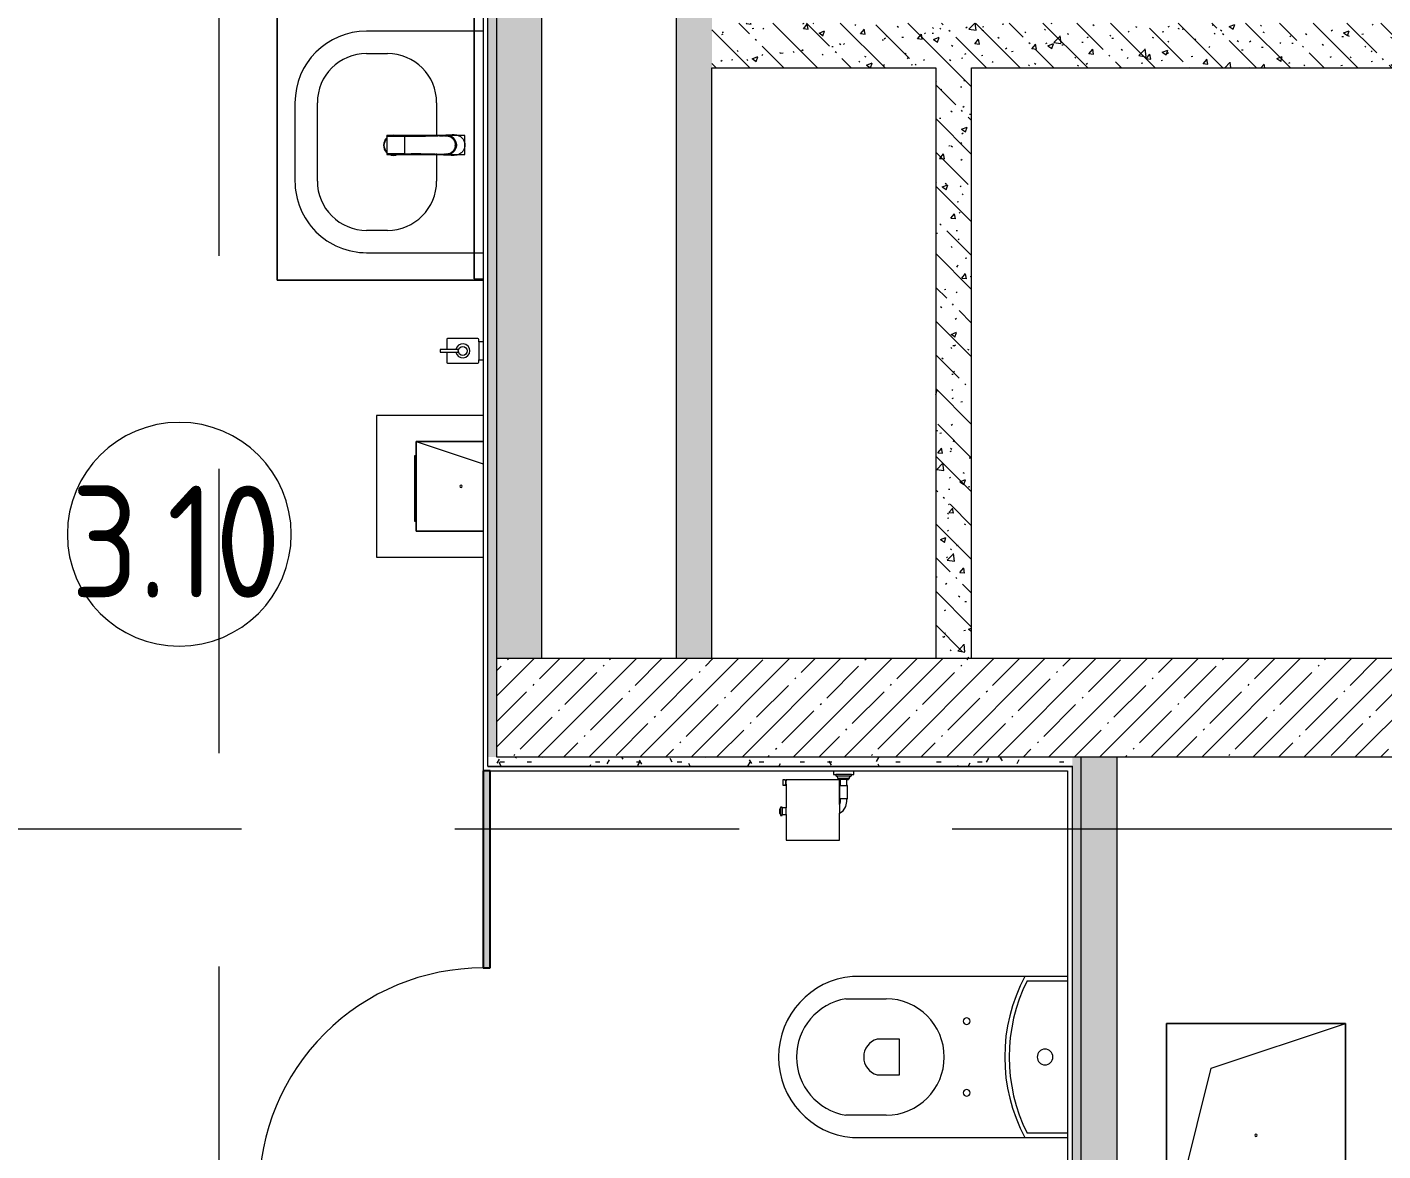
# Model space of a CAD drawing. Header units: millimetres. Extents: x 35111 to 235598, y -8553 to 29000.
# Drawn here: x 66031 to 69058, y 2880 to 5391 of the extents above; entities that cross this region are included whole.
import ezdxf

# ---------------------------------------------------------------- set-up
doc = ezdxf.new("R2010")
doc.units = ezdxf.units.MM
doc.linetypes.add('Осевая', pattern=[3175, 635, -476.25, 1587.5, -476.25])
for name, color, linetype, lineweight in [('0-1', 7, 'Continuous', 9), ('A-AREA-IDEN', 7, 'Continuous', 9), ('A-DETL-GENF', 7, 'Continuous', 9), ('A-DOOR', 7, 'Continuous', 9), ('A-GENM', 7, 'Continuous', 9), ('A-GENM-1', 7, 'Continuous', 25), ('A-WALL', 7, 'Continuous', 9), ('I-WALL', 7, 'Continuous', 9), ('P-SANR-FIXT', 7, 'Continuous', 9), ('P-SANR-FIXT-1', 7, 'Continuous', 13), ('Оси-2', 7, 'Осевая', 9)]:
    doc.layers.add(name, color=color, linetype=linetype, lineweight=lineweight)
for name, color, linetype, lineweight, true_color in [('A-WALL-1', 7, 'Continuous', 9, 0x3c3c3c), ('A-WALL-FNSH-1', 7, 'Continuous', 9, 0x3c3c3c), ('I-FURN-1', 7, 'Continuous', 9, 0xf0f0f0)]:
    doc.layers.add(name, color=color, linetype=linetype, lineweight=lineweight, true_color=true_color)
doc.styles.add('GOST Common', font='GOST_Common.ttf', dxfattribs={"width": 0.9, "height": 250})
pattern_1 = [(135, (0, 0), (-75.43415, -75.43415), [106.68, -17.78, 3.556, -17.78]), (135, (0, 75.39), (-75.43415, -75.43415), []), (50, (0, 0), (127.52922, -11.15758), [13.335, -146.685]), (355, (0, 0), (-24.66966, 133.74002), [10.668, -117.348]), (100.451, (10.63, -0.93), (102.85973, 122.58178), [11.333, -124.663]), (46.184, (0, 35.56), (189.75516, -29.43036), [20.002, -220.027]), (96.636, (15.81, 33.1), (166.1822, 173.1996), [17, -186.995]), (351.184, (0, 35.56), (166.18393, 173.1976), [16.002, -176.022]), (21, (17.78, 26.67), (106.13027, -71.58603), [13.335, -146.685]), (326, (17.78, 26.67), (43.26188, 128.93175), [10.668, -117.348]), (71.451, (26.62, 20.7), (149.39198, 57.34505), [11.333, -124.663]), (37.5, (0, 0), (2.162228, 59.188357), [3.353, -112.573, 3.353, -115.773, -117.792]), (37.5, (0, 0), (2.162228, 59.188357), [-235.052, 3.353, -114.44]), (7.5, (0, 0), (46.77386, 70.12615), [3.353, -64.567, 3.353, -109.906, -44.894]), (7.5, (0, 0), (46.77386, 70.12615), [-181.178, 3.353, -41.542]), (327.5, (-39.65, 0), (94.91367, -4.010093), [3.353, -41.097, 3.353, -135.331, -184.023]), (327.5, (-39.65, 0), (94.91367, -4.010093), [-183.134, 3.353, -180.67]), (317.5, (-57.43, 0), (103.69057, 17.79882), [3.353, -54.432, 3.353, -88.748, -130.683]), (317.5, (-57.43, 0), (103.69057, 17.79882), [-149.885, 3.353, -127.33])]
pattern_2 = [(0, (0, 0), (121.92, 30.48), [10.058, -81.382, 10.058, -81.382, -487.68]), (0, (0, 0), (121.92, 30.48), [-182.88, 10.058, -172.822, 10.058, -81.382, -213.36]), (0, (0, 0), (121.92, 30.48), [-457.2, 10.058, -50.902, 10.058, -142.342]), (120, (45.72, 15.24), (-87.356454, 90.345817), [10.058, -81.382, 10.058, -81.382, -487.68]), (120, (45.72, 15.24), (-87.356454, 90.345817), [-182.88, 10.058, -172.822, 10.058, -81.382, -213.36]), (120, (45.72, 15.24), (-87.356454, 90.345817), [-457.2, 10.058, -50.902, 10.058, -142.342]), (240, (60.96, 76.2), (-34.563546, -120.825817), [10.058, -81.382, 10.058, -81.382, -487.68]), (240, (60.96, 76.2), (-34.563546, -120.825817), [-182.88, 10.058, -172.822, 10.058, -81.382, -213.36]), (240, (60.96, 76.2), (-34.563546, -120.825817), [-457.2, 10.058, -50.902, 10.058, -142.342])]

# ---------------------------------------------------------------- blocks, each defined once
blk = doc.blocks.new('GM_Отверстие прямоугольное _в плите_ - Отверстие-V42-План размещения напольных электротехнических лючков и розеток 3 этажа в осях 12-23')
at = {"layer": 'A-GENM'}
for p, q in [((-100, -100), (-100, 49)), ((-100, -100), (-50.3, 49)), ((-100, 49), (-100, -100)), ((100, 49), (100, -100)), ((100, -100), (100, 49)), ((100, -100), (-100, -100)), ((-100, -100), (100, -100))]:
    blk.add_line(p, q, dxfattribs=at)
for start, end in [(360, 180), (180, 360)]:
    blk.add_arc((0, 0), 2.5, start, end, dxfattribs=at)
blk = doc.blocks.new('GM_Отверстие прямоугольное _в плите_ - Отверстие-21609437-План размещения напольных электротехнических лючков и розеток 3 этажа в осях 12-23')
at = {"layer": 'A-GENM'}
for p, q in [((-200, -250), (-200, 250)), ((-200, 250), (200, 250)), ((200, 250), (-200, 250)), ((-200, 250), (-200, -250)), ((-100, 150), (200, 250)), ((200, 250), (200, -250)), ((200, -250), (200, 250)), ((-200, -250), (-100, 150)), ((200, -250), (-200, -250)), ((-200, -250), (200, -250))]:
    blk.add_line(p, q, dxfattribs=at)
for start, end in [(360, 180), (180, 360)]:
    blk.add_arc((0, 0), 2.5, start, end, dxfattribs=at)
blk = doc.blocks.new('зеркало круглое600д - 1_22д зеркало круглое d600-31405140-План размещения напольных электротехнических лючков и розеток 3 этажа в осях 12-23')
at = {"layer": 'I-FURN-1'}
for p, q in [((-300, 20), (-300, 0)), ((-300, 20), (300, 20)), ((300, 20), (-300, 20)), ((300, 0), (-300, 0)), ((300, 0), (300, 20))]:
    blk.add_line(p, q, dxfattribs=at)
blk = doc.blocks.new('131_Сантехническая перегородка_Дверь_ поз_4 - СД-1-30830986-План размещения напольных электротехнических лючков и розеток 3 этажа в осях 12-23')
at = {"layer": 'A-GENM'}
for points in [[(-190, -8), (250, -8), (250, 8), (-190, 8)], [(750, -8), (1190, -8), (1190, 8), (750, 8)]]:
    blk.add_hatch(color=256, dxfattribs=at).paths.add_polyline_path(points)
at = {"layer": 'A-DOOR'}
for p, q in [((266, 508), (250, 508)), ((250, 8), (250, 508)), ((266, 8), (266, 508)), ((266, 8), (250, 8))]:
    blk.add_line(p, q, dxfattribs=at)
blk.add_arc((250, 8), 500, 360, 90, dxfattribs=at)
at = {"layer": 'A-GENM-1'}
for p, q in [((250, 8), (-190, 8)), ((-190, 8), (-190, -8)), ((250, -8), (250, 8)), ((1190, 8), (750, 8)), ((750, 8), (750, -8)), ((1190, -8), (1190, 8)), ((-190, -8), (250, -8)), ((750, -8), (1190, -8))]:
    blk.add_line(p, q, dxfattribs=at)
blk = doc.blocks.new('WC Seat_2 with Cistern-Wall Based - 640 x 360mm-30580118-План размещения напольных электротехнических лючков и розеток 3 этажа в осях 12-23')
at = {"layer": 'P-SANR-FIXT'}
for p, q in [((-55, 485.5), (-55, 100.5)), ((-5, 410.5), (-5, 500.5)), ((255, 500.5), (255, 410.5)), ((305, 100.5), (305, 485.5)), ((85, 430.5), (85, 380.5)), ((165, 380.5), (165, 430.5)), ((85, 380.5), (165, 380.5)), ((-55, 100.5), (-55, 5.5)), ((-45, 5.5), (-45, 95.6)), ((295, 95.6), (295, 5.5)), ((305, 5.5), (305, 100.5))]:
    blk.add_line(p, q, dxfattribs=at)
for centre, radius, start, end in [((125, 469.8), 180.7, 4.9791, 175.0209), ((125, 478.7), 131.8, 9.5273, 170.4727), ((125, 418.8), 41.7, 16.2602, 163.7398), ((125, 410.5), 130, 180, 360), ((45, 230.5), 7.5, 0, 180), ((45, 230.5), 7.5, 180, 360), ((205, 230.5), 7.5, 0, 180), ((205, 230.5), 7.5, 180, 360), ((125, -237), 382.5, 61.9275, 118.0725), ((125, -247), 382.5, 63.6122, 116.3878), ((125, 55.5), 17.5, 0, 180), ((125, 55.5), 17.5, 180, 360)]:
    blk.add_arc(centre, radius, start, end, dxfattribs=at)
blk = doc.blocks.new('сифон - Для раковины-V161-План размещения напольных электротехнических лючков и розеток 3 этажа в осях 12-23')
at = {"layer": 'P-SANR-FIXT-1'}
for radius, start, end in [(22.5, 133.7338, 180), (22.5, 180, 225.6765), (21.5, 136.1578, 180), (21.5, 180, 223.3802), (22.5, 67.2152, 113.0759), (21.5, 72, 108), (22.5, 241.9585, 297.7301), (21.5, 245.8675, 293.8296)]:
    blk.add_arc((0, 0), radius, start, end, dxfattribs=at)
blk = doc.blocks.new('смеситель для раковины - Default-V162-План размещения напольных электротехнических лючков и розеток 3 этажа в осях 12-23')
at = {"layer": '0-1'}
for p, q in [((19.7, 151.6), (-19.8, 151.6)), ((-20.3, 110), (-20.4, 97.4)), ((19.8, 111.8), (-19.8, 111.8)), ((20.4, 97.4), (20.3, 110)), ((-22.8, 3), (-21.8, 15.6)), ((-20.7, 17.2), (-20.7, 16.7)), ((20.8, 16.7), (20.8, 17.2))]:
    blk.add_line(p, q, dxfattribs=at)
at = {"layer": '0-1', "flags": 128}
for points in [[(-19.8, 151.6), (-20, 151.6), (-20.2, 151.6), (-20.3, 151.5), (-20.4, 151.5), (-20.5, 151.4), (-20.6, 151.3), (-20.6, 151.2), (-20.7, 151.1), (-20.7, 151.1), (-20.7, 151), (-20.7, 151), (-20.8, 150.9), (-20.8, 150.6), (-20.8, 149.7), (-20.8, 148.7), (-20.8, 147.7), (-20.9, 146.7), (-20.9, 145.3), (-21.1, 93.2)], [(19.7, 151.6), (20, 151.6), (20.2, 151.6), (20.4, 151.5), (20.5, 151.4), (20.6, 151.3), (20.6, 151.3), (20.7, 151.2), (20.7, 151.1), (20.7, 151.1), (20.7, 151), (20.8, 151), (20.8, 150.9), (20.8, 150.6)], [(-18.9, 7.6), (-20, 10.3), (-20.8, 13.1), (-21.1, 18.6), (-21.1, 48.6), (-21.1, 93.2)], [(-19.8, 111.8), (-19.9, 111.8), (-20, 111.8), (-20.1, 111.8), (-20.1, 111.7), (-20.2, 111.7), (-20.3, 111.6), (-20.3, 111.5), (-20.3, 111.5), (-20.3, 111.4), (-20.3, 111.4), (-20.3, 111.4), (-20.3, 111.3), (-20.3, 111.2), (-20.3, 111), (-20.3, 110.8), (-20.3, 110.6), (-20.3, 110.3), (-20.3, 110)], [(12.1, -0.1), (14.4, 1.7), (18.1, 6.1), (20.4, 11.5), (21.2, 17.2), (21.2, 36.2), (21.1, 56), (21, 111.4)], [(19.8, 111.8), (19.9, 111.8), (20, 111.8), (20.1, 111.8), (20.2, 111.7), (20.2, 111.6), (20.3, 111.6), (20.3, 111.5), (20.3, 111.5), (20.3, 111.4), (20.3, 111.4), (20.3, 111.3), (20.3, 111.1), (20.3, 110.9), (20.3, 110.7), (20.3, 110.4), (20.3, 110)], [(-21.8, 15.6), (-21.7, 19.7), (-21.6, 24.4), (-21.5, 30.8), (-21.4, 37.1), (-21.3, 49.4), (-21.2, 68.8), (-21.1, 88)], [(21.8, 15.6), (22.1, 11.2), (22.8, 3)]]:
    blk.add_lwpolyline(points, dxfattribs=at)
at = {"layer": 'P-SANR-FIXT'}
for p, q in [((21, 151.6), (-21, 151.6)), ((-21, 151.6), (-21, -23)), ((21, -23), (21, 151.6)), ((-19.7, 144), (-19.8, 111.7)), ((19.8, 111.7), (19.7, 144)), ((-21, 19.9), (-20.8, 19.8)), ((-20.4, 22), (-20.8, 19.8)), ((19.4, 12.9), (20.4, 11.1)), ((20.8, 19.8), (20.4, 22)), ((21, 19.9), (20.8, 19.8)), ((20.9, 18.5), (20.8, 19.8)), ((20.9, 18.4), (21.1, 18.4)), ((22.5, 5), (22.9, 0.9)), ((-21, -23), (21, -23)), ((-0.6, -2.8), (0.6, -2.8))]:
    blk.add_line(p, q, dxfattribs=at)
at = {"layer": 'P-SANR-FIXT', "flags": 128}
for points in [[(-21.1, 16.9), (-21.1, 42.2), (-21, 67.6), (-20.8, 118.3), (-20.7, 143.7), (-20.7, 149.4), (-20.8, 150.2), (-20.9, 145.3), (-20.9, 138.9), (-21.1, 88.1)], [(-20.1, 88.1), (-20.1, 99.6), (-20, 111), (-20, 122.4), (-19.9, 133.8), (-19.9, 145.2)], [(19.9, 145.2), (19.9, 138.9), (19.9, 132.6), (20, 126.2), (20, 119.9), (20, 113.5), (20, 107.2), (20.1, 100.8), (20.1, 94.5), (20.1, 88.1)], [(21.1, 88.1), (20.9, 138.9), (20.9, 145.3), (20.8, 150.2), (20.7, 149.4), (20.7, 143.7), (20.8, 118.3), (21, 67.6), (21.1, 42.2), (21.1, 16.9)], [(-21.1, 18.6), (-21.1, 18.6), (-21.1, 18.6), (-21, 18.6), (-21, 18.6), (-21, 18.5), (-20.9, 18.5), (-20.9, 18.5)], [(-21.1, 18.4), (-21.1, 18), (-21.1, 17.6), (-21.1, 17.2), (-21.1, 16.8), (-21.1, 16.4)], [(-20.8, 19.8), (-20.9, 19.2), (-20.9, 18.5)], [(-15.9, 4.1), (-13.1, 1.6), (-9.8, -0.4), (-6.1, -1.8), (-2.1, -2.5), (2.1, -2.5), (6.1, -1.8), (9.8, -0.4), (11.1, 0.4)], [(11.5, 0.5), (13.1, 1.6), (15.9, 4.1)], [(21.1, 16.4), (21.1, 16.8), (21.1, 17.2), (21.1, 17.6), (21.1, 18), (21.1, 18.4)], [(22.9, 0.9), (22.7, 3.2), (22.5, 5.6), (22.3, 7.9), (22.1, 10.8), (21.8, 15.2)], [(0.6, -3.9), (0.3, -3.9), (0.1, -3.9), (-0.1, -3.9), (-0.3, -3.9), (-0.6, -3.9)]]:
    blk.add_lwpolyline(points, dxfattribs=at)
at = {"layer": 'P-SANR-FIXT'}
for centre, major_axis, ratio, start_param, end_param in [((-19.8, 109.7), (-0.5, 0.002), 0.095846, 0.017294, 1.571164), ((19.8, 109.7), (0.5, 0.002), 0.095848, 4.711795, 6.265892), ((0, 17.2), (20.8, 0), 0.98634, 3.038054, 3.141593), ((0, 17.2), (20.8, 0), 0.98634, 3.141593, 3.441377), ((0, 16.7), (20.8, 0), 0.98634, 3.141593, 3.372062), ((0, 16.7), (20.7, 0), 0.98634, 3.571127, 3.769911), ((0, 17.2), (20.8, 0), 0.98634, 3.613983, 5.358408), ((0, 16.7), (20.7, 0), 0.98634, 3.994763, 4.083653), ((0, 16.7), (20.8, 0), 0.98634, 5.376246, 5.846752), ((0, 17.2), (20.8, 0), 0.98634, 5.499139, 5.804813), ((0, 17.2), (-20.8, 0), 0.98634, 2.841808, 3.141593), ((0, 16.7), (20.8, 0), 0.98634, 6.052716, 6.283185), ((0, 17.2), (20.8, 0), 0.98634, 0, 0.103539), ((0, 16.7), (20.7, 0), 0.98634, 4.276566, 4.807479), ((0, 17.2), (18.5, 0), 0.986286, 4.64572, 4.712389), ((0, 16.7), (20.8, 0), 0.98634, 4.9338, 5.10736)]:
    blk.add_ellipse(centre, major_axis=major_axis, ratio=ratio, start_param=start_param, end_param=end_param, dxfattribs=at)
for points, knots in [([(-19.9, 145.2), (-19.9, 146), (-19.9, 147.4), (-19.8, 149.3), (-19.8, 150.7), (-19.8, 151.5), (-19.8, 151.6), (-19.8, 151.6)], [0, 0, 0, 0, 0.1, 0.2, 0.3, 0.4, 0.4725859, 0.4725859, 0.4725859, 0.4725859]), ([(-19.8, 151.6), (-19.7, 151.6), (-19.7, 151.6), (-19.7, 151.2), (-19.7, 150), (-19.7, 148.3), (-19.7, 146.2), (-19.7, 144.8), (-19.7, 144)], [0.4728347, 0.4728347, 0.4728347, 0.4728347, 0.5, 0.6, 0.7, 0.8, 0.9, 1, 1, 1, 1]), ([(19.7, 144), (19.7, 144.8), (19.7, 146.2), (19.7, 148.3), (19.7, 150), (19.7, 151.2), (19.7, 151.6), (19.7, 151.6), (19.7, 151.6)], [0, 0, 0, 0, 0.1, 0.2, 0.3, 0.4, 0.5, 0.5274121, 0.5274121, 0.5274121, 0.5274121]), ([(19.7, 151.6), (19.8, 151.6), (19.8, 151.5), (19.8, 150.7), (19.8, 149.3), (19.9, 147.4), (19.9, 146), (19.9, 145.2)], [0.5275209, 0.5275209, 0.5275209, 0.5275209, 0.6, 0.7, 0.8, 0.9, 1, 1, 1, 1]), ([(-20.4, 97.4), (-20.4, 91.1), (-20.5, 81.8), (-20.6, 69.7), (-20.6, 60), (-20.7, 52.6), (-20.8, 47.4), (-20.8, 45.2), (-20.8, 43.5), (-20.9, 41.8), (-20.9, 39.8), (-20.9, 37.7), (-20.9, 36.2), (-20.9, 35.4), (-21, 34.1), (-21, 32.6), (-21, 31), (-21, 29.7), (-21, 28.6), (-21, 27.7), (-21, 26.8), (-21.1, 25.6), (-21.1, 22.9), (-21.1, 20.4), (-21.1, 18.4)], [0, 0, 0, 0, 0.222222, 0.333333, 0.444444, 0.583333, 0.618056, 0.652778, 0.670139, 0.6875, 0.722222, 0.756944, 0.774306, 0.782986, 0.791667, 0.826389, 0.84375, 0.861111, 0.878472, 0.887153, 0.895833, 0.913194, 0.930556, 1, 1, 1, 1]), ([(-20.5, 43.6), (-20.5, 44.1), (-20.5, 44.9), (-20.5, 45.9), (-20.4, 46.5), (-20.4, 47), (-20.4, 47.6), (-20.3, 48.2), (-20.3, 49.3), (-20.3, 50.8), (-20.3, 52.7), (-20.3, 54.8), (-20.2, 57.1), (-20.2, 60.5), (-20.1, 67), (-20, 78.4), (-19.9, 90.5), (-19.9, 97.4)], [0.3665203, 0.3665203, 0.3665203, 0.3665203, 0.3928571, 0.4107143, 0.4196429, 0.4285714, 0.4375, 0.4464286, 0.4642857, 0.5, 0.5357143, 0.5714286, 0.6071429, 0.6428571, 0.7142857, 0.8571429, 1, 1, 1, 1]), ([(-19.8, 111.8), (-19.8, 111.8), (-19.8, 111.7), (-19.8, 110.9), (-19.8, 110.1), (-19.8, 109.7)], [0.4695548, 0.4695548, 0.4695548, 0.4695548, 0.6, 0.8, 1, 1, 1, 1]), ([(19.8, 109.7), (19.8, 110.1), (19.8, 110.9), (19.8, 111.7), (19.8, 111.8), (19.8, 111.8)], [0, 0, 0, 0, 0.2, 0.4, 0.5304748, 0.5304748, 0.5304748, 0.5304748]), ([(19.9, 97.4), (19.9, 90.5), (20, 78.4), (20.1, 66.9), (20.2, 60.3), (20.3, 57), (20.3, 54.6), (20.3, 52.6), (20.3, 50.7), (20.3, 49.2), (20.4, 48.1), (20.4, 47.4), (20.4, 46.9), (20.4, 46.4), (20.4, 45.8), (20.4, 44.6), (20.4, 43), (20.4, 41.3), (20.5, 40), (20.5, 39.2), (20.6, 38.5), (20.7, 37.9), (20.7, 37.5)], [0, 0, 0, 0, 0.1428571, 0.2857143, 0.3571429, 0.3928571, 0.4285714, 0.4642857, 0.5, 0.5357143, 0.5535714, 0.5625, 0.5714286, 0.5803571, 0.5892857, 0.6071429, 0.6428571, 0.6785714, 0.6964286, 0.7053571, 0.7142857, 0.7301718, 0.7301718, 0.7301718, 0.7301718]), ([(21.1, 18.4), (21.1, 19.2), (21.1, 20.8), (21.1, 23.1), (21.1, 25), (21.1, 26.5), (21, 27.6), (21, 28.6), (21, 30), (21, 31.7), (21, 33.4), (21, 34.6), (20.9, 35.2), (20.9, 35.7), (20.9, 36.3), (20.9, 36.9), (20.9, 38.1), (20.9, 39.8), (20.9, 41.4), (20.8, 42.8), (20.8, 44.1), (20.8, 45.8), (20.8, 48.6), (20.7, 53.5), (20.6, 60.7), (20.6, 68.9), (20.5, 76.5), (20.5, 85.7), (20.4, 92.7), (20.4, 97.4)], [0, 0, 0, 0, 0.027778, 0.055556, 0.083333, 0.097222, 0.111111, 0.125, 0.138889, 0.166667, 0.194444, 0.208333, 0.215278, 0.222222, 0.229167, 0.236111, 0.25, 0.277778, 0.305556, 0.319444, 0.333333, 0.361111, 0.388889, 0.444444, 0.555556, 0.666667, 0.75, 0.833333, 1, 1, 1, 1]), ([(-21.1, 88.1), (-21.1, 85.7), (-21.1, 82.2), (-21.1, 77.5), (-21.2, 73.9), (-21.2, 70.4), (-21.2, 66.8), (-21.2, 63.9), (-21.2, 61.5), (-21.2, 59.8), (-21.2, 58), (-21.2, 55.7), (-21.3, 52.8), (-21.3, 49.3), (-21.3, 46), (-21.3, 42.6), (-21.4, 39.4), (-21.4, 36.2), (-21.5, 32.2), (-21.5, 27.5), (-21.7, 20.9), (-21.8, 17.2), (-21.8, 15.2)], [0, 0, 0, 0, 0.083333, 0.125, 0.166667, 0.208333, 0.25, 0.291667, 0.3125, 0.333333, 0.354167, 0.375, 0.416667, 0.458333, 0.5, 0.541667, 0.583333, 0.625, 0.666667, 0.75, 0.833333, 1, 1, 1, 1]), ([(20.1, 88.1), (20.1, 88.2), (20.2, 88.3), (20.4, 88.2), (20.5, 88), (20.6, 87.8), (20.7, 87.5), (20.7, 87.3), (20.8, 87.1), (20.9, 87), (20.9, 86.8), (20.9, 86.7)], [0, 0, 0, 0, 0.1, 0.19375, 0.25, 0.3, 0.35, 0.4, 0.45, 0.525, 0.575, 0.575, 0.575, 0.575]), ([(21.8, 15.2), (21.8, 16.4), (21.7, 19.4), (21.6, 24.2), (21.5, 28.2), (21.5, 30.6), (21.5, 32.4), (21.4, 34.1), (21.4, 35.8), (21.4, 37.3), (21.4, 38.7), (21.4, 39.8), (21.4, 41), (21.3, 42.6), (21.3, 44.7), (21.3, 47.5), (21.3, 50.9), (21.2, 55.1), (21.2, 60), (21.2, 65.1), (21.2, 69.9), (21.2, 74.5), (21.1, 80.6), (21.1, 85.1), (21.1, 88.1)], [0, 0, 0, 0, 0.142857, 0.285714, 0.357143, 0.392857, 0.428571, 0.464286, 0.5, 0.535714, 0.553571, 0.571429, 0.589286, 0.607143, 0.642857, 0.678571, 0.714286, 0.75, 0.785714, 0.821429, 0.857143, 0.892857, 0.928571, 1, 1, 1, 1]), ([(-21, 19.9), (-21, 20.5), (-20.9, 21.9), (-20.9, 23.9), (-20.9, 25.6), (-20.9, 26.9), (-20.9, 27.6), (-20.9, 28.1), (-20.9, 28.7), (-20.9, 29.4), (-21, 30.9), (-21, 33.1), (-21, 35.5), (-20.9, 37.4), (-20.9, 38.5), (-20.8, 39.3), (-20.7, 40.1), (-20.7, 40.7), (-20.6, 41.2), (-20.6, 41.3)], [0, 0, 0, 0, 0.0357143, 0.0714286, 0.1071429, 0.125, 0.1339286, 0.1428571, 0.1517857, 0.1607143, 0.1785714, 0.2142857, 0.25, 0.2678571, 0.2857143, 0.2946429, 0.3035714, 0.3214286, 0.3257253, 0.3257253, 0.3257253, 0.3257253]), ([(20.9, 33.9), (20.9, 33.6), (20.9, 32.5), (20.9, 30.9), (20.9, 29.2), (20.9, 28.3), (20.9, 27.5), (20.9, 26.8), (20.9, 25.6), (20.9, 23.9), (21, 21.9), (21, 20.5), (21, 19.9)], [0.7766981, 0.7766981, 0.7766981, 0.7766981, 0.7857143, 0.8214286, 0.8392857, 0.8571429, 0.8660714, 0.875, 0.8928571, 0.9285714, 0.9642857, 1, 1, 1, 1]), ([(-21.8, 15.2), (-21.9, 13.9), (-22, 12.1), (-22.1, 10.1), (-22.2, 8.7), (-22.3, 7.5), (-22.4, 6.6), (-22.5, 5.7), (-22.6, 4.8), (-22.7, 3.8), (-22.8, 2.5), (-22.9, 1.5), (-22.9, 0.9)], [0, 0, 0, 0, 0.166667, 0.25, 0.333333, 0.416667, 0.5, 0.583333, 0.666667, 0.75, 0.833333, 1, 1, 1, 1]), ([(22.9, 0.3), (22.9, -2.5), (22.3, -6.4), (20, -11.4), (17.7, -14.7), (14.9, -17.6), (11.6, -20), (7.9, -21.7), (4.5, -22.6), (1.5, -23), (-1.9, -23), (-6, -22.4), (-10, -20.8), (-12.8, -19.1), (-14.8, -17.5), (-16.7, -15.8), (-18.8, -13.3), (-21.9, -8.1), (-22.9, -3.2), (-22.9, 0.3)], [0, 0, 0, 0, 0.111111, 0.166667, 0.222222, 0.277778, 0.333333, 0.388889, 0.444444, 0.479167, 0.513889, 0.583333, 0.652778, 0.6875, 0.722222, 0.756944, 0.791667, 0.861111, 1, 1, 1, 1]), ([(-21, 19.9), (-21, 19.7), (-21, 19.5), (-21.1, 19.2), (-21.1, 18.9), (-21.1, 18.7), (-21.1, 18.6)], [0, 0, 0, 0, 0.333333, 0.5, 0.666667, 1, 1, 1, 1]), ([(-0.6, -3.9), (-1.6, -3.9), (-3.8, -3.7), (-7, -2.8), (-10, -1.5), (-12.8, 0.2), (-15.2, 2.3), (-17.3, 4.8), (-18.7, 7.1), (-19.6, 9), (-20.1, 10.6), (-20.6, 12.1), (-21, 14.3), (-21.1, 15.9), (-21.1, 16.9)], [0, 0, 0, 0, 0.1, 0.2, 0.3, 0.4, 0.5, 0.6, 0.7, 0.75, 0.8, 0.85, 0.9, 1, 1, 1, 1]), ([(-21.1, 16.4), (-21.1, 14.3), (-20.4, 11.1), (-18.7, 7.6), (-17.5, 5.8), (-16.4, 4.5), (-15.2, 3.2), (-13.9, 2.1), (-12.5, 1), (-10.9, 0.1), (-9.2, -0.7), (-6.9, -1.7), (-3.8, -2.5), (0, -2.8), (3.8, -2.5), (6.9, -1.7), (9, -0.9), (10.1, -0.3), (10.9, 0.1), (11.7, 0.5), (12.7, 1.2), (13.9, 2), (15, 3), (15.8, 3.8), (16.4, 4.5), (17, 5.2), (17.7, 6.2), (18.6, 7.6), (19.3, 9), (19.7, 9.9), (19.9, 10.5), (20, 10.9), (20.2, 11.2), (20.3, 11.7), (20.6, 12.6), (20.8, 13.8), (21, 15.1), (21.1, 16), (21.1, 16.4)], [0, 0, 0, 0, 0.111111, 0.166667, 0.194444, 0.222222, 0.25, 0.277778, 0.305556, 0.333333, 0.361111, 0.388889, 0.444444, 0.5, 0.555556, 0.611111, 0.638889, 0.652778, 0.666667, 0.680556, 0.694444, 0.722222, 0.75, 0.763889, 0.777778, 0.791667, 0.805556, 0.833333, 0.861111, 0.875, 0.881944, 0.888889, 0.895833, 0.902778, 0.916667, 0.944444, 0.972222, 1, 1, 1, 1]), ([(-20.8, 14.6), (-20.7, 14.1), (-20.6, 12.9), (-20.2, 11.6), (-20, 10.9)], [0, 0, 0, 0, 0.4, 1, 1, 1, 1]), ([(-20, 10.9), (-19.6, 9.8), (-18.5, 7.4), (-17, 5.2), (-15.9, 4.1)], [0, 0, 0, 0, 0.444444, 1, 1, 1, 1]), ([(21.1, 16.9), (21.1, 15.9), (21, 13.7), (20.2, 10.6), (19, 7.6), (16.7, 3.9), (12.9, 0), (7.1, -3.1), (2.7, -3.9), (0.6, -3.9)], [0, 0, 0, 0, 0.1, 0.2, 0.3, 0.4, 0.6, 0.8, 1, 1, 1, 1]), ([(15.9, 4.1), (16.7, 5), (18.4, 7.2), (19.5, 9.5), (20, 10.9)], [0, 0, 0, 0, 0.444444, 1, 1, 1, 1]), ([(20, 10.9), (20.2, 11.4), (20.5, 12.7), (20.7, 13.9), (20.8, 14.6)], [0, 0, 0, 0, 0.444444, 1, 1, 1, 1]), ([(-0.6, -3.9), (-0.6, -3.9), (-0.6, -3.7), (-0.6, -3.5), (-0.6, -3.1), (-0.6, -2.9), (-0.6, -2.8)], [0, 0, 0, 0, 0.363636, 0.545455, 0.727273, 1, 1, 1, 1]), ([(0.6, -3.9), (0.6, -3.9), (0.6, -3.7), (0.6, -3.5), (0.6, -3.1), (0.6, -2.9), (0.6, -2.8)], [0, 0, 0, 0, 0.363636, 0.545455, 0.727273, 1, 1, 1, 1])]:
    blk.add_open_spline(points, degree=3, knots=knots, dxfattribs=at)
for points in [[(-19.8, 111.8), (-19.8, 111.8), (-19.8, 111.8), (-19.8, 111.8)], [(19.8, 111.8), (19.8, 111.8), (19.8, 111.8), (19.8, 111.8)], [(-20.1, 88.1), (-20.4, 88.2), (-20.6, 88.2), (-20.8, 88.2)], [(-20, 85.7), (-20.1, 86.5), (-20.1, 87.3), (-20.1, 88.1)], [(20.1, 88.1), (20.1, 87.3), (20.1, 86.5), (20, 85.7)], [(-22.9, 0.9), (-22.9, 2.2), (-22.8, 3.6), (-22.6, 4.9)], [(-21.8, 15.2), (-21.8, 16.4), (-21.7, 17.6), (-21.4, 18.8)], [(-21.2, 19.5), (-21, 20.5), (-20.6, 21.4), (-20.2, 22.3)], [(-20.9, 18.4), (-21, 18.4), (-21.1, 18.4), (-21.1, 18.5)], [(-20.4, 22.5), (-20.7, 21.7), (-20.9, 20.8), (-21, 19.9)], [(-20.9, 18.3), (-20.9, 17.7), (-20.9, 16.5), (-20.8, 15.2), (-20.8, 14.6)], [(20.7, 19.9), (20.7, 17.5), (19.9, 12.6), (16.3, 6), (10.7, 1.1), (3.8, -1.6), (-3.7, -1.6), (-10.7, 1.1), (-16.3, 6), (-19.9, 12.6), (-20.7, 17.5), (-20.7, 19.9)], [(-20.4, 11.1), (-20.1, 11.7), (-19.8, 12.3), (-19.4, 12.9)], [(20.2, 22.3), (21.2, 20.1), (21.8, 17.6), (21.8, 15.2)], [(21, 19.9), (20.9, 20.8), (20.7, 21.7), (20.4, 22.5)], [(20.8, 14.6), (20.8, 15.2), (20.9, 16.5), (20.9, 17.8), (20.9, 18.4)], [(21.1, 18.5), (21.1, 18.5), (21, 18.5), (20.9, 18.5)], [(21.1, 18.5), (21.1, 18.6), (21.1, 18.7), (21.1, 18.9), (21.1, 19.2), (21.1, 19.4), (21, 19.6), (21, 19.8), (21, 19.9)], [(-3, -2.5), (-2.2, -2.7), (-1.4, -2.7), (-0.6, -2.8)]]:
    blk.add_open_spline(points, degree=3, dxfattribs=at)
blk = doc.blocks.new('TOY_Диспансер мыло - Дозатор Elegance new 11654 019001 хром-30593950-План размещения напольных электротехнических лючков и розеток 3 этажа в осях 12-23')
at = {"layer": 'A-GENM'}
for p, q in [((127.9, 101.6), (122.2, 101.6)), ((122.2, 101.6), (122.2, 86.7)), ((127.9, 86.7), (127.9, 101.6)), ((97.5, 84.7), (97.5, 17)), ((122.2, 86.7), (99.5, 86.7)), ((122.2, 86.7), (102.9, 86.7)), ((122.2, 87.7), (122.2, 60.3)), ((127.9, 60.3), (127.9, 87.7)), ((146.9, 86.7), (127.9, 86.7)), ((150.5, 86.7), (127.9, 86.7)), ((152.5, 17), (152.5, 84.7)), ((99.5, 15), (105, 15)), ((145, 15), (105, 15)), ((105, 15), (105, 5.5)), ((145, 5.5), (145, 15)), ((145, 15), (150.5, 15))]:
    blk.add_line(p, q, dxfattribs=at)
blk.add_circle((125, 50.7), 10, dxfattribs=at)
for centre, radius, start, end in [((99.5, 84.7), 2, 90, 180), ((125, 50.7), 15.7, 100.4353, 79.365), ((150.5, 84.7), 2, 360, 90), ((99.5, 17), 2, 180, 270), ((150.5, 17), 2, 270, 360)]:
    blk.add_arc(centre, radius, start, end, dxfattribs=at)
blk = doc.blocks.new('Plumbing_Drainage_hansgrohe_56248XXX-RainDrain-Point-Complete-set-po - 800 Stainless Steel Optic-30807005-План размещения напольных электротехнических лючков и розеток 3 этажа в осях 12-23')
at = {"layer": 'A-DETL-GENF'}
for p, q in [((79.7, 158.5), (-158.5, 158.5)), ((-158.5, 158.5), (-158.5, -158.5)), ((-69.3, 68), (-73, 68)), ((-73, 68), (-73, -78)), ((-69.7, 64.7), (-69.7, -74.7)), ((-73, -78), (-69.3, -78)), ((-158.5, -158.5), (79.7, -158.5))]:
    blk.add_line(p, q, dxfattribs=at)
blk = doc.blocks.new('Мебель_универсальная - 1_250-V168-План размещения напольных электротехнических лючков и розеток 3 этажа в осях 12-23')
at = {"layer": 'I-FURN-1'}
for p, q in [((-301, 229.7), (-301, 209.7)), ((-301, 209.7), (-301, 229.7)), ((301, -230), (301, 229.7)), ((301, 229.7), (301, -230)), ((-301, 209.7), (-301, -230)), ((-301, -230), (-301, 209.7)), ((-301, -230), (301, -230)), ((301, -230), (-301, -230))]:
    blk.add_line(p, q, dxfattribs=at)
blk = doc.blocks.new('Sanitary_Toilet-Accessories_Gessi_Wall-mounted-paper-roll-holder-65449 - Chrome-V169-План размещения напольных электротехнических лючков и розеток 3 этажа в осях 12-23')
at = {"layer": 'A-DETL-GENF'}
for p, q in [((69687.4, 305.7), (69685.8, 305.6)), ((69685.8, 305.6), (69685.8, 245.4)), ((69803.5, 305.7), (69687.4, 305.7)), ((69804.8, 305.6), (69803.5, 305.7)), ((69804.8, 248.5), (69804.8, 305.6)), ((69685.8, 245.4), (69677.4, 239.9)), ((69685.8, 225.9), (69685.8, 245.4)), ((69804.8, 248.5), (69804.8, 233.5)), ((69813.8, 248.5), (69804.8, 248.5)), ((69813.8, 250.5), (69813.8, 248.5)), ((69817.3, 250.5), (69813.8, 250.5)), ((69813.8, 233.5), (69813.8, 248.5)), ((69817.3, 248.5), (69817.3, 250.5)), ((69817.3, 233.5), (69817.3, 248.5)), ((69819.1, 245), (69817.3, 248.5)), ((69819.8, 241), (69819.1, 245)), ((69667.3, 213.5), (69667.3, 183.5)), ((69668.8, 213.5), (69667.3, 213.5)), ((69671, 230.3), (69668.8, 219)), ((69668.8, 219), (69668.8, 213.5)), ((69668.8, 213.5), (69683.8, 213.5)), ((69677.4, 239.9), (69671, 230.3)), ((69683.8, 219), (69684.9, 224.5)), ((69683.8, 213.5), (69683.8, 219)), ((69685.3, 213.5), (69683.8, 213.5)), ((69684.9, 224.5), (69685.8, 225.9)), ((69685.3, 183.5), (69685.3, 213.5)), ((69685.8, 225.9), (69685.8, 180.7)), ((69804.8, 233.5), (69813.8, 233.5)), ((69804.8, 180.7), (69804.8, 233.5)), ((69813.8, 233.5), (69813.8, 231.5)), ((69813.8, 231.5), (69817.3, 231.5)), ((69817.3, 233.5), (69819.1, 237)), ((69817.3, 231.5), (69817.3, 233.5)), ((69819.1, 237), (69819.8, 241)), ((69667.3, 183.5), (69668.8, 183.5)), ((69683.8, 183.5), (69668.8, 183.5)), ((69668.8, 183.5), (69668.8, 170)), ((69683.8, 183.5), (69685.3, 183.5)), ((69683.8, 180.7), (69683.8, 183.5)), ((69805.8, 182.7), (69805.8, 180.7)), ((69812.3, 182.7), (69805.8, 182.7)), ((69812.3, 170.7), (69812.3, 182.7)), ((69653.8, 159), (69653.8, 151)), ((69658.8, 159), (69653.8, 159)), ((69660.5, 162.2), (69658.8, 161.5)), ((69693.7, 161.5), (69658.8, 161.5)), ((69658.8, 161.5), (69658.8, 159)), ((69658.8, 159), (69693.8, 159)), ((69662, 163.6), (69660.5, 162.2)), ((69663, 165.5), (69662, 163.6)), ((69663.3, 167.5), (69663, 165.5)), ((69665.3, 167.5), (69663.3, 167.5)), ((69665.3, 170), (69665.3, 167.5)), ((69668.8, 170), (69665.3, 170)), ((69665.3, 167.5), (69687.3, 167.5)), ((69667.3, 170), (69685.8, 170)), ((69683.8, 172.7), (69683.8, 180.7)), ((69685.8, 180.7), (69683.8, 180.7)), ((69683.8, 172.7), (69685.8, 172.7)), ((69683.8, 170), (69683.8, 172.7)), ((69687.3, 170), (69683.8, 170)), ((69685.8, 180.7), (69685.8, 172.7)), ((69685.8, 172.7), (69685.8, 170.7)), ((69685.8, 170.7), (69804.8, 170.7)), ((69687.3, 167.5), (69687.3, 170)), ((69689.3, 167.5), (69687.3, 167.5)), ((69689.6, 165.5), (69689.3, 167.5)), ((69690.5, 163.6), (69689.6, 165.5)), ((69692, 162.2), (69690.5, 163.6)), ((69693.7, 161.5), (69692, 162.2)), ((69693.8, 159), (69693.7, 161.5)), ((69698.8, 159), (69693.8, 159)), ((69698.8, 151), (69698.8, 159)), ((69804.8, 180.7), (69804.8, 172.7)), ((69805.8, 180.7), (69804.8, 180.7)), ((69804.8, 172.7), (69805.8, 172.7)), ((69804.8, 170.7), (69804.8, 172.7)), ((69805.8, 172.7), (69805.8, 180.7)), ((69805.8, 172.7), (69805.8, 170.7)), ((69805.8, 170.7), (69812.3, 170.7))]:
    blk.add_line(p, q, dxfattribs=at)
blk = doc.blocks.new('Раковина SE09 - гибкая подводка_ 640х550х165 PN6_3_ ХВ_ГВ накидная гайка BP DN15_ К-гл_кон_ П DN 50-31403992-План размещения напольных электротехнических лючков и розеток 3 этажа в осях 12-23')
at = {"layer": 'P-SANR-FIXT'}
for p, q in [((-255, 0), (-255, -20)), ((240, -20), (240, 0)), ((-255, -20), (-255, -260)), ((240, -260), (240, -20)), ((-95, -103.6), (-20.7, -103.6)), ((19.5, -103.6), (80, -103.6)), ((-205, -260), (-205, -213.6)), ((190, -213.6), (190, -260)), ((80, -370), (-95, -370)), ((-95, -420), (80, -420))]:
    blk.add_line(p, q, dxfattribs=at)
for centre, radius, start, end in [((-95, -213.6), 110, 90, 180), ((80, -213.6), 110, 0, 90), ((-95, -260), 160, 180, 270), ((-95, -260), 110, 180, 270), ((80, -260), 160, 270, 0), ((80, -260), 110, 270, 0)]:
    blk.add_arc(centre, radius, start, end, dxfattribs=at)
blk = doc.blocks.new('Марка_Помещения - Номер-25198446-План размещения напольных электротехнических лючков и розеток 3 этажа в осях 12-23')
at = {"layer": 'A-AREA-IDEN'}
for start, end in [(360, 180), (180, 360)]:
    blk.add_arc((0, 0), 2.5, start, end, dxfattribs=at)

msp = doc.modelspace()

# ---------------------------------------------------------------- hatches: boundary and pattern name
at = {"layer": 'I-WALL'}
h = msp.add_hatch(dxfattribs=at)
h.set_pattern_fill('FP_71', color=256, style=0, pattern_type=2)
h.set_pattern_definition(pattern_2)
h.paths.add_polyline_path([(67080, 3760), (67080, 7660), (67060, 7660), (67060, 3760)])
h = msp.add_hatch(dxfattribs=at)
h.set_pattern_fill('FP_23', color=256, style=0, pattern_type=2)
h.set_pattern_definition(pattern_1)
h.paths.add_polyline_path([(67080, 3980), (67180, 3980), (67180, 7680), (67080, 7680), (67080, 4046.3)])
h = msp.add_hatch(dxfattribs=at)
h.set_pattern_fill('FP_23', color=256, style=0, pattern_type=2)
h.set_pattern_definition(pattern_1)
h.paths.add_polyline_path([(67480, 3980), (67560, 3980), (67560, 7680), (67480, 7680), (67480, 4046.3)])
h = msp.add_hatch(dxfattribs=at)
h.set_pattern_fill('FP_23', color=256, style=0, pattern_type=2)
h.set_pattern_definition(pattern_1)
h.paths.add_polyline_path([(69940, 5300), (69940, 5400), (67560, 5400), (67560, 5300), (69440, 5300)])
h = msp.add_hatch(dxfattribs=at)
h.set_pattern_fill('FP_23', color=256, style=0, pattern_type=2)
h.set_pattern_definition(pattern_1)
h.paths.add_polyline_path([(68140, 3980), (68140, 5300), (68060, 5300), (68060, 3980), (68083.6, 3980)])
h = msp.add_hatch(dxfattribs=at)
h.set_pattern_fill('FP_17', color=256, style=0, pattern_type=2)
h.set_pattern_definition([(45, (0, 0), (-57.02463, 57.02463), []), (45, (57.025, 0), (-57.02463, 57.02463), [100.806, -20.161, 3.353, -16.808])])
h.paths.add_polyline_path([(70420, 3760), (70420, 3980), (67080, 3980), (67080, 3760), (70267.5, 3760)])
h = msp.add_hatch(dxfattribs=at)
h.set_pattern_fill('FP_71', color=256, style=0, pattern_type=2)
h.set_pattern_definition(pattern_2)
h.paths.add_polyline_path([(68365, 3740), (68365, 3760), (67060, 3760), (67060, 3740), (68083.6, 3740)])
h = msp.add_hatch(dxfattribs=at)
h.set_pattern_fill('FP_71', color=256, style=0, pattern_type=2)
h.set_pattern_definition(pattern_2)
h.paths.add_polyline_path([(68365, 140), (68385, 140), (68385, 3760), (68365, 3760), (68365, 590.2)])
h = msp.add_hatch(dxfattribs=at)
h.set_pattern_fill('FP_23', color=256, style=0, pattern_type=2)
h.set_pattern_definition(pattern_1)
h.paths.add_polyline_path([(68465, 120), (68465, 3760), (68385, 3760), (68385, 120)])

# ---------------------------------------------------------------- linework, layer by layer
at = {"layer": 'A-WALL'}
for p, q in [((67080, 3760), (67080, 7680)), ((68385, 120), (68385, 3760)), ((70420, 3760), (68465, 3760)), ((68365, 140), (68365, 3740))]:
    msp.add_line(p, q, dxfattribs=at)
at = {"layer": 'A-WALL-1'}
for p, q in [((67180, 3980), (67180, 7680)), ((67480, 7680), (67480, 3980)), ((67560, 3980), (67560, 5300)), ((67560, 5300), (68060, 5300)), ((68060, 5300), (68060, 3980)), ((68140, 5300), (69360, 5300)), ((68140, 3980), (68140, 5300)), ((70420, 3980), (67080, 3980)), ((68465, 3760), (67080, 3760)), ((68465, 120), (68465, 3760)), ((67060, 3740), (68365, 3740))]:
    msp.add_line(p, q, dxfattribs=at)
at = {"layer": 'A-WALL-FNSH-1'}
for p, q in [((67060, 3740), (67060, 7660)), ((67049, 7649), (67049, 3729)), ((67049, 3729), (68354, 3729)), ((67060, 3739), (68365, 3739)), ((68354, 3729), (68354, 151))]:
    msp.add_line(p, q, dxfattribs=at)
at = {"layer": 'I-WALL'}
msp.add_line((67060, 3740), (67060, 3739), dxfattribs=at)
at = {"layer": 'Оси-2'}
for p, q in [((66460, 593.7), (66460, 24850)), ((38410.7, 3600), (82250, 3600))]:
    msp.add_line(p, q, dxfattribs=at)

# ---------------------------------------------------------------- block references
at = {"layer": 'A-AREA-IDEN', "xscale": 99.99999999999993, "yscale": 99.99999999999993, "zscale": 99.99999999999993}
msp.add_blockref('Марка_Помещения - Номер-25198446-План размещения напольных электротехнических лючков и розеток 3 этажа в осях 12-23', (66370.7, 4257.9), dxfattribs=at)
at = {"layer": 'A-GENM'}
for name, p, rotation in [('GM_Отверстие прямоугольное _в плите_ - Отверстие-V42-План размещения напольных электротехнических лючков и розеток 3 этажа в осях 12-23', (67000, 4365), 270), ('131_Сантехническая перегородка_Дверь_ поз_4 - СД-1-30830986-План размещения напольных электротехнических лючков и розеток 3 этажа в осях 12-23', (67057, 2539), 89.99999999997657)]:
    msp.add_blockref(name, p, dxfattribs=dict(at, rotation=rotation))
msp.add_blockref('GM_Отверстие прямоугольное _в плите_ - Отверстие-21609437-План размещения напольных электротехнических лючков и розеток 3 этажа в осях 12-23', (68775, 2915), dxfattribs=at)
at = {"layer": 'I-FURN-1'}
for name, p, rotation in [('Мебель_универсальная - 1_250-V168-План размещения напольных электротехнических лючков и розеток 3 этажа в осях 12-23', (66819.3, 5126.9), 269.9999999999999), ('зеркало круглое600д - 1_22д зеркало круглое d600-31405140-План размещения напольных электротехнических лючков и розеток 3 этажа в осях 12-23', (67049, 5128.9), 90.0000000000001)]:
    msp.add_blockref(name, p, dxfattribs=dict(at, rotation=rotation))
at = {"layer": 'P-SANR-FIXT'}
for name, p, rotation in [('Раковина SE09 - гибкая подводка_ 640х550х165 PN6_3_ ХВ_ГВ накидная гайка BP DN15_ К-гл_кон_ П DN 50-31403992-План размещения напольных электротехнических лючков и розеток 3 этажа в осях 12-23', (67049, 5126.9), 270.0000000000001), ('смеситель для раковины - Default-V162-План размещения напольных электротехнических лючков и розеток 3 этажа в осях 12-23', (66985.6, 5127.5), 89.99999999999912), ('TOY_Диспансер мыло - Дозатор Elegance new 11654 019001 хром-30593950-План размещения напольных электротехнических лючков и розеток 3 этажа в осях 12-23', (67054.5, 4542.5), 89.99999999999987), ('Sanitary_Toilet-Accessories_Gessi_Wall-mounted-paper-roll-holder-65449 - Chrome-V169-План размещения напольных электротехнических лючков и розеток 3 этажа в осях 12-23', (137530.5, 3880), 180), ('WC Seat_2 with Cistern-Wall Based - 640 x 360mm-30580118-План размещения напольных электротехнических лючков и розеток 3 этажа в осях 12-23', (68359.5, 2965), 89.99999999999986)]:
    msp.add_blockref(name, p, dxfattribs=dict(at, rotation=rotation))
for name, p in [('сифон - Для раковины-V161-План размещения напольных электротехнических лючков и розеток 3 этажа в осях 12-23', (66849.3, 5126.9)), ('Plumbing_Drainage_hansgrohe_56248XXX-RainDrain-Point-Complete-set-po - 800 Stainless Steel Optic-30807005-План размещения напольных электротехнических лючков и розеток 3 этажа в осях 12-23', (66969.3, 4365))]:
    msp.add_blockref(name, p, dxfattribs=at)

# ---------------------------------------------------------------- texts
at = {"layer": 'A-AREA-IDEN', "insert": (66128.8, 4366.4), "char_height": 250, "width": 606.076, "attachment_point": 1, "style": 'GOST Common'}
msp.add_mtext('3.10', dxfattribs=at)

doc.saveas('drawing.dxf')
